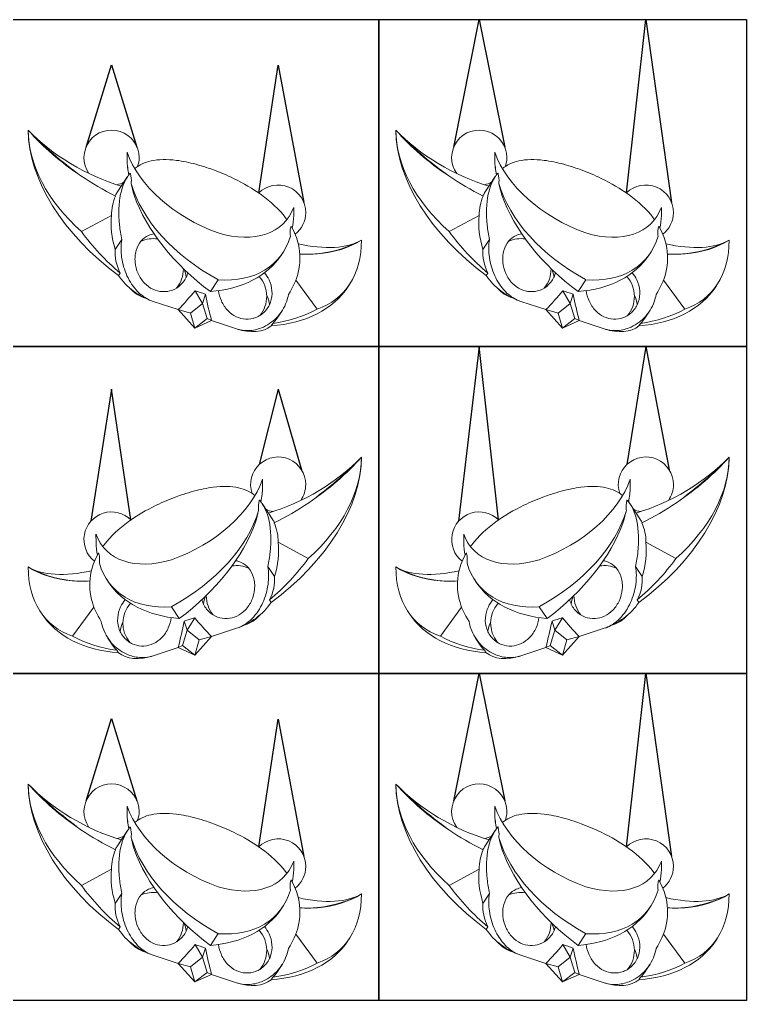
# Model space of a CAD drawing. Header units: inches. Extents: x -100 to 120, y -116 to 15.
# Drawn here: x 2.8 to 42.3, y -116.1 to -62.7 of the extents above; entities that cross this region are included whole.
import ezdxf

# ---------------------------------------------------------------- set-up
doc = ezdxf.new("R2010")
doc.units = ezdxf.units.IN
doc.header["$MEASUREMENT"] = 0

msp = doc.modelspace()

# ---------------------------------------------------------------- linework, layer by layer
for p, q in [((26.393, -69.666), (27.777, -62.737)), ((27.777, -62.737), (29.162, -69.666)), ((35.786, -72.165), (36.84, -62.737)), ((36.84, -62.737), (38.239, -72.689)), ((6.393, -69.666), (7.777, -65.19)), ((7.777, -65.19), (9.162, -69.666)), ((15.786, -72.165), (16.84, -65.216)), ((16.84, -65.216), (18.239, -72.689)), ((27.777, -80.515), (26.652, -90.018)), ((28.832, -89.943), (27.777, -80.515)), ((36.84, -80.515), (35.814, -86.927)), ((36.84, -80.515), (38.108, -87.219)), ((7.777, -82.842), (6.652, -90.018)), ((8.832, -89.943), (7.777, -82.842)), ((16.84, -82.842), (15.814, -86.927)), ((16.84, -82.842), (18.108, -87.219)), ((26.393, -105.223), (27.777, -98.293)), ((27.777, -98.293), (29.162, -105.223)), ((35.786, -107.721), (36.84, -98.293)), ((36.84, -98.293), (38.239, -108.245)), ((6.393, -105.223), (7.777, -100.746)), ((7.777, -100.746), (9.162, -105.223)), ((15.786, -107.721), (16.84, -100.772)), ((16.84, -100.772), (18.239, -108.245))]:
    msp.add_line(p, q)
at = {"color": 0, "linetype": 'Continuous', "lineweight": 0, "extrusion": (1.3e-15, 0.707107, 0.707107)}
for p, q in [((8.622, -70.385), (8.623, -69.95)), ((28.622, -70.385), (28.623, -69.95)), ((8.652, -71.274), (8.067, -72.161)), ((28.652, -71.274), (28.067, -72.161)), ((17.686, -72.948), (17.685, -73.399)), ((37.686, -72.948), (37.685, -73.399)), ((6.138, -74.263), (7.772, -73.384)), ((26.138, -74.263), (27.772, -73.384)), ((7.98, -75.238), (8.334, -74.703)), ((27.98, -75.238), (28.334, -74.703)), ((17.083, -75.427), (17.022, -75.521)), ((37.083, -75.427), (37.022, -75.521)), ((8.16, -76.656), (8.25, -76.52)), ((28.16, -76.656), (28.25, -76.52)), ((13.154, -77.527), (13.576, -76.887)), ((17.798, -76.906), (18.955, -78.49)), ((20.721, -77.145), (20.657, -77.242)), ((33.154, -77.527), (33.576, -76.887)), ((37.798, -76.906), (38.955, -78.49)), ((40.721, -77.145), (40.657, -77.242)), ((12.732, -78.167), (12.318, -77.482)), ((12.882, -77.668), (12.732, -78.167)), ((32.732, -78.167), (32.318, -77.482)), ((32.882, -77.668), (32.732, -78.167)), ((11.403, -78.509), (10.043, -78.061)), ((12.067, -78.692), (12.732, -78.167)), ((12.732, -78.167), (12.973, -78.991)), ((31.403, -78.509), (30.043, -78.061)), ((32.067, -78.692), (32.732, -78.167)), ((32.732, -78.167), (32.973, -78.991)), ((12.067, -78.692), (11.403, -78.509)), ((11.403, -78.509), (12.309, -79.515)), ((12.309, -79.515), (12.067, -78.692)), ((17.041, -78.589), (16.786, -78.976)), ((32.067, -78.692), (31.403, -78.509)), ((31.403, -78.509), (32.309, -79.515)), ((32.309, -79.515), (32.067, -78.692)), ((37.041, -78.589), (36.786, -78.976)), ((12.973, -78.991), (12.309, -79.515)), ((12.309, -79.515), (13.215, -79.107)), ((13.215, -79.107), (12.973, -78.991)), ((14.575, -79.555), (13.215, -79.107)), ((16.547, -79.255), (16.457, -79.392)), ((32.973, -78.991), (32.309, -79.515)), ((32.309, -79.515), (33.215, -79.107)), ((33.215, -79.107), (32.973, -78.991)), ((34.575, -79.555), (33.215, -79.107)), ((36.547, -79.255), (36.457, -79.392)), ((15.996, -88.163), (15.995, -87.729)), ((35.996, -88.163), (35.995, -87.729)), ((16.551, -89.939), (15.966, -89.052)), ((36.551, -89.939), (35.966, -89.052)), ((6.932, -90.726), (6.933, -91.177)), ((18.48, -92.041), (16.846, -91.162)), ((26.932, -90.726), (26.933, -91.177)), ((38.48, -92.041), (36.846, -91.162)), ((16.637, -93.016), (16.284, -92.481)), ((36.637, -93.016), (36.284, -92.481)), ((7.596, -93.299), (7.535, -93.205)), ((27.596, -93.299), (27.535, -93.205)), ((16.457, -94.434), (16.367, -94.298)), ((36.457, -94.434), (36.367, -94.298)), ((3.961, -95.02), (3.897, -94.923)), ((6.82, -94.684), (5.662, -96.268)), ((11.464, -95.305), (11.042, -94.665)), ((23.961, -95.02), (23.897, -94.923)), ((26.82, -94.684), (25.662, -96.268)), ((31.464, -95.305), (31.042, -94.665)), ((11.736, -95.446), (11.886, -95.945)), ((11.886, -95.945), (12.3, -95.26)), ((31.736, -95.446), (31.886, -95.945)), ((31.886, -95.945), (32.3, -95.26)), ((11.886, -95.945), (11.644, -96.769)), ((12.551, -96.47), (11.886, -95.945)), ((13.215, -96.287), (14.575, -95.839)), ((31.886, -95.945), (31.644, -96.769)), ((32.551, -96.47), (31.886, -95.945)), ((33.215, -96.287), (34.575, -95.839)), ((7.832, -96.754), (7.577, -96.367)), ((13.215, -96.287), (12.309, -97.293)), ((12.309, -97.293), (12.551, -96.47)), ((12.551, -96.47), (13.215, -96.287)), ((27.832, -96.754), (27.577, -96.367)), ((33.215, -96.287), (32.309, -97.293)), ((32.309, -97.293), (32.551, -96.47)), ((32.551, -96.47), (33.215, -96.287)), ((8.07, -97.033), (8.16, -97.17)), ((10.043, -97.333), (11.403, -96.885)), ((11.403, -96.885), (11.644, -96.769)), ((12.309, -97.293), (11.403, -96.885)), ((11.644, -96.769), (12.309, -97.293)), ((28.07, -97.033), (28.16, -97.17)), ((30.043, -97.333), (31.403, -96.885)), ((31.403, -96.885), (31.644, -96.769)), ((32.309, -97.293), (31.403, -96.885)), ((31.644, -96.769), (32.309, -97.293)), ((8.622, -105.941), (8.623, -105.507)), ((28.622, -105.941), (28.623, -105.507)), ((8.652, -106.83), (8.067, -107.717)), ((28.652, -106.83), (28.067, -107.717)), ((17.686, -108.504), (17.685, -108.955)), ((37.686, -108.504), (37.685, -108.955)), ((6.138, -109.819), (7.772, -108.94)), ((26.138, -109.819), (27.772, -108.94)), ((7.98, -110.795), (8.334, -110.259)), ((27.98, -110.795), (28.334, -110.259)), ((17.083, -110.984), (17.022, -111.077)), ((37.083, -110.984), (37.022, -111.077)), ((8.16, -112.212), (8.25, -112.076)), ((13.154, -113.083), (13.576, -112.443)), ((17.798, -112.462), (18.955, -114.046)), ((28.16, -112.212), (28.25, -112.076)), ((33.154, -113.083), (33.576, -112.443)), ((37.798, -112.462), (38.955, -114.046)), ((12.732, -113.723), (12.318, -113.038)), ((20.721, -112.701), (20.657, -112.799)), ((32.732, -113.723), (32.318, -113.038)), ((40.721, -112.701), (40.657, -112.799)), ((12.882, -113.224), (12.732, -113.723)), ((32.882, -113.224), (32.732, -113.723)), ((11.403, -114.065), (10.043, -113.617)), ((12.067, -114.248), (11.403, -114.065)), ((11.403, -114.065), (12.309, -115.071)), ((12.067, -114.248), (12.732, -113.723)), ((12.732, -113.723), (12.973, -114.547)), ((31.403, -114.065), (30.043, -113.617)), ((32.067, -114.248), (31.403, -114.065)), ((31.403, -114.065), (32.309, -115.071)), ((32.067, -114.248), (32.732, -113.723)), ((32.732, -113.723), (32.973, -114.547)), ((12.309, -115.071), (12.067, -114.248)), ((12.973, -114.547), (12.309, -115.071)), ((12.309, -115.071), (13.215, -114.663)), ((13.215, -114.663), (12.973, -114.547)), ((14.575, -115.111), (13.215, -114.663)), ((17.041, -114.145), (16.786, -114.532)), ((32.309, -115.071), (32.067, -114.248)), ((32.973, -114.547), (32.309, -115.071)), ((32.309, -115.071), (33.215, -114.663)), ((33.215, -114.663), (32.973, -114.547)), ((34.575, -115.111), (33.215, -114.663)), ((37.041, -114.145), (36.786, -114.532)), ((16.547, -114.811), (16.457, -114.948)), ((36.547, -114.811), (36.457, -114.948))]:
    msp.add_line(p, q, dxfattribs=at)
for points in [[(2.309, -62.737), (22.309, -62.737), (22.309, -80.515), (2.309, -80.515)], [(22.309, -62.737), (42.309, -62.737), (42.309, -80.515), (22.309, -80.515)], [(2.309, -80.515), (22.309, -80.515), (22.309, -98.293), (2.309, -98.293)], [(22.309, -80.515), (42.309, -80.515), (42.309, -98.293), (22.309, -98.293)], [(2.309, -98.293), (22.309, -98.293), (22.309, -116.071), (2.309, -116.071)], [(22.309, -98.293), (42.309, -98.293), (42.309, -116.071), (22.309, -116.071)]]:
    msp.add_lwpolyline(points, close=True)
at = {"color": 0, "linetype": 'Continuous', "lineweight": 0}
for centre, radius, start, end in [((7.777, -70.243), 1.5, 0, 215.1191), ((27.777, -70.243), 1.5, 0, 215.1191), ((7.777, -70.243), 1.5, 341.3957, 0), ((27.777, -70.243), 1.5, 341.3957, 0), ((7.777, -70.243), 1.5, 281.0531, 296.4823), ((16.84, -73.231), 1.5, 0, 134.6886), ((27.777, -70.243), 1.5, 281.0531, 296.4823), ((36.84, -73.231), 1.5, 0, 134.6886), ((16.84, -73.231), 1.5, 308.0548, 0), ((36.84, -73.231), 1.5, 308.0548, 0), ((10.043, -76.293), 1.644, 81.4291, 114.0057), ((30.043, -76.293), 1.644, 81.4291, 114.0057), ((10.043, -76.293), 1.644, 320.6893, 0), ((10.043, -76.293), 1.644, 0, 0.4575), ((14.575, -77.788), 1.644, 0, 41.3624), ((30.043, -76.293), 1.644, 320.6893, 0), ((30.043, -76.293), 1.644, 0, 0.4575), ((34.575, -77.788), 1.644, 0, 41.3624), ((10.043, -76.293), 1.644, 219.6095, 253.5841), ((14.575, -77.788), 1.644, 320.6893, 0), ((30.043, -76.293), 1.644, 219.6095, 253.5841), ((34.575, -77.788), 1.644, 320.6893, 0), ((16.84, -88.021), 1.5, 0, 198.6043), ((36.84, -88.021), 1.5, 0, 198.6043), ((16.84, -88.021), 1.5, 324.8809, 0), ((36.84, -88.021), 1.5, 324.8809, 0), ((7.777, -91.009), 1.5, 45.3114, 231.9452), ((16.84, -88.021), 1.5, 243.5177, 258.9469), ((27.777, -91.009), 1.5, 45.3114, 231.9452), ((36.84, -88.021), 1.5, 243.5177, 258.9469), ((14.575, -94.071), 1.644, 65.9943, 98.5709), ((34.575, -94.071), 1.644, 65.9943, 98.5709), ((14.575, -94.071), 1.644, 179.5425, 219.3107), ((34.575, -94.071), 1.644, 179.5425, 219.3107), ((10.043, -95.566), 1.644, 138.6376, 219.3107), ((30.043, -95.566), 1.644, 138.6376, 219.3107), ((14.575, -94.071), 1.644, 286.4159, 320.3905), ((34.575, -94.071), 1.644, 286.4159, 320.3905), ((7.777, -105.799), 1.5, 0, 215.1191), ((27.777, -105.799), 1.5, 0, 215.1191), ((7.777, -105.799), 1.5, 341.3957, 0), ((27.777, -105.799), 1.5, 341.3957, 0), ((7.777, -105.799), 1.5, 281.0531, 296.4823), ((27.777, -105.799), 1.5, 281.0531, 296.4823), ((16.84, -108.787), 1.5, 0, 134.6886), ((36.84, -108.787), 1.5, 0, 134.6886), ((16.84, -108.787), 1.5, 308.0548, 0), ((36.84, -108.787), 1.5, 308.0548, 0), ((10.043, -111.849), 1.644, 81.4291, 114.0057), ((30.043, -111.849), 1.644, 81.4291, 114.0057), ((10.043, -111.849), 1.644, 320.6893, 0), ((10.043, -111.849), 1.644, 0, 0.4575), ((30.043, -111.849), 1.644, 320.6893, 0), ((30.043, -111.849), 1.644, 0, 0.4575), ((14.575, -113.344), 1.644, 0, 41.3624), ((34.575, -113.344), 1.644, 0, 41.3624), ((10.043, -111.849), 1.644, 219.6095, 253.5841), ((30.043, -111.849), 1.644, 219.6095, 253.5841), ((14.575, -113.344), 1.644, 320.6893, 0), ((34.575, -113.344), 1.644, 320.6893, 0)]:
    msp.add_arc(centre, radius, start, end, dxfattribs=at)
for centre, major_axis, ratio, start_param, end_param in [((12.309, -71.737), (-8.348, 5.505), 0.640856, 0.399852, 1.4952), ((13.121, -70.506), (-9.619, 3.311), 0.674725, 0.228222, 1.013621), ((7.46, -68.072), (5.487, -3.024), 0.497073, 4.145446, 5.129797), ((11.675, -67.395), (-10.974, 6.047), 0.497073, 1.003854, 1.327743), ((13.121, -65.203), (-12.024, 4.139), 0.674725, 0.871724, 1.195613), ((32.309, -71.737), (-8.348, 5.505), 0.640856, 0.399852, 1.4952), ((33.121, -70.506), (-9.619, 3.311), 0.674725, 0.228222, 1.013621), ((27.46, -68.072), (5.487, -3.024), 0.497073, 4.145446, 5.129797), ((31.675, -67.395), (-10.974, 6.047), 0.497073, 1.003854, 1.327743), ((33.121, -65.203), (-12.024, 4.139), 0.674725, 0.871724, 1.195613), ((17.096, -72.97), (7.809, -5.15), 0.640856, 3.573033, 3.690515), ((17.886, -71.772), (-9.044, 3.006), 0.674824, 0.252306, 0.369949), ((15.394, -69.82), (-6.841, 2.273), 0.674824, 0.48292, 1.528392), ((37.096, -72.97), (7.809, -5.15), 0.640856, 3.573033, 3.690515), ((37.886, -71.772), (-9.044, 3.006), 0.674824, 0.252306, 0.369949), ((35.394, -69.82), (-6.841, 2.273), 0.674824, 0.48292, 1.528392), ((13.121, -65.203), (-12.024, 4.139), 0.674725, 1.195613, 1.370729), ((33.121, -65.203), (-12.024, 4.139), 0.674725, 1.195613, 1.370729), ((17.886, -71.772), (-9.044, 3.006), 0.674824, 0.439846, 1.306666), ((37.886, -71.772), (-9.044, 3.006), 0.674824, 0.439846, 1.306666), ((13.121, -74.336), (5.21, -1.794), 0.674725, 3.080433, 3.369815), ((12.767, -74.873), (4.755, -2.62), 0.497073, 3.102094, 3.170329), ((17.096, -72.97), (7.809, -5.15), 0.640856, 3.846094, 4.628698), ((33.121, -74.336), (5.21, -1.794), 0.674725, 3.080433, 3.369815), ((32.767, -74.873), (4.755, -2.62), 0.497073, 3.102094, 3.170329), ((37.096, -72.97), (7.809, -5.15), 0.640856, 3.846094, 4.628698), ((12.064, -68.713), (5.06, -5.112), 0.564448, 5.493218, 6.536163), ((11.486, -69.59), (5.917, -3.902), 0.640856, 0.0055, 0.134666), ((32.064, -68.713), (5.06, -5.112), 0.564448, 5.493218, 6.536163), ((31.486, -69.59), (5.917, -3.902), 0.640856, 0.0055, 0.134666), ((12.681, -75.003), (4.071, -3.607), 0.770394, 3.651141, 4.045932), ((10.004, -69.173), (6.677, -6.746), 0.564448, 0.372723, 0.482772), ((32.681, -75.003), (4.071, -3.607), 0.770394, 3.651141, 4.045932), ((30.004, -69.173), (6.677, -6.746), 0.564448, 0.372723, 0.482772), ((13.121, -70.506), (-7.516, 6.659), 0.770394, 1.294947, 1.604897), ((15.084, -70.29), (-5.051, 5.104), 0.564448, 1.825838, 1.826757), ((10.004, -69.173), (6.677, -6.746), 0.564448, 5.714052, 6.58047), ((33.121, -70.506), (-7.516, 6.659), 0.770394, 1.294947, 1.604897), ((35.084, -70.29), (-5.051, 5.104), 0.564448, 1.825838, 1.826757), ((30.004, -69.173), (6.677, -6.746), 0.564448, 5.714052, 6.58047), ((10.043, -76.293), (-1.67, 1.101), 0.640856, 5.447395, 5.47382), ((16.523, -71.06), (5.487, -3.024), 0.497073, 5.230395, 6.000037), ((13.121, -70.506), (-7.182, 7.154), 0.567767, 2.870886, 3.656284), ((11.675, -67.395), (-10.974, 6.047), 0.497073, 2.534554, 2.858444), ((13.121, -65.203), (-8.978, 8.942), 0.567767, 2.688893, 3.012783), ((30.043, -76.293), (-1.67, 1.101), 0.640856, 5.447395, 5.47382), ((36.523, -71.06), (5.487, -3.024), 0.497073, 5.230395, 6.000037), ((33.121, -70.506), (-7.182, 7.154), 0.567767, 2.870886, 3.656284), ((31.675, -67.395), (-10.974, 6.047), 0.497073, 2.534554, 2.858444), ((33.121, -65.203), (-8.978, 8.942), 0.567767, 2.688893, 3.012783), ((10.246, -75.986), (-1.879, 1.665), 0.770394, 0.509549, 1.099536), ((9.213, -70.372), (7.808, -5.149), 0.640856, 5.59574, 6.283185), ((13.121, -65.203), (-8.978, 8.942), 0.567767, 2.580446, 2.688893), ((30.246, -75.986), (-1.879, 1.665), 0.770394, 0.509549, 1.099536), ((29.213, -70.372), (7.808, -5.149), 0.640856, 5.59574, 6.283185), ((33.121, -65.203), (-8.978, 8.942), 0.567767, 2.580446, 2.688893), ((10.043, -76.293), (-2.087, 1.376), 0.640856, 0.989839, 1.970648), ((10.043, -76.293), (-1.67, 1.101), 0.640856, 3.651783, 3.927541), ((30.043, -76.293), (-2.087, 1.376), 0.640856, 0.989839, 1.970648), ((30.043, -76.293), (-1.67, 1.101), 0.640856, 3.651783, 3.927541), ((17.151, -72.887), (-6.678, 6.747), 0.564448, 1.604112, 1.605417), ((12.309, -71.737), (-8.348, 5.505), 0.640856, 2.446096, 3.141593), ((37.151, -72.887), (-6.678, 6.747), 0.564448, 1.604112, 1.605417), ((32.309, -71.737), (-8.348, 5.505), 0.640856, 2.446096, 3.141593), ((14.575, -77.788), (-1.67, 1.101), 0.640856, 3.651783, 3.977383), ((34.575, -77.788), (-1.67, 1.101), 0.640856, 3.651783, 3.977383), ((13.121, -70.506), (-7.516, 6.659), 0.770394, 2.555793, 2.865743), ((33.121, -70.506), (-7.516, 6.659), 0.770394, 2.555793, 2.865743), ((14.575, -77.788), (2.087, -1.376), 0.640856, 5.112241, 6.093049), ((14.778, -77.48), (-1.879, 1.665), 0.770394, 3.061154, 3.25129), ((34.575, -77.788), (2.087, -1.376), 0.640856, 5.112241, 6.093049), ((34.778, -77.48), (-1.879, 1.665), 0.770394, 3.061154, 3.25129), ((17.157, -85.85), (-5.487, -3.024), 0.497073, 1.153388, 2.137739), ((12.309, -89.515), (8.348, 5.505), 0.640856, 4.787985, 5.883334), ((11.497, -88.284), (9.619, 3.311), 0.674725, 5.269565, 6.054963), ((12.943, -85.173), (10.974, 6.047), 0.497073, 4.955442, 5.279332), ((11.497, -82.981), (12.024, 4.139), 0.674725, 5.087572, 5.411462), ((37.157, -85.85), (-5.487, -3.024), 0.497073, 1.153388, 2.137739), ((32.309, -89.515), (8.348, 5.505), 0.640856, 4.787985, 5.883334), ((31.497, -88.284), (9.619, 3.311), 0.674725, 5.269565, 6.054963), ((32.943, -85.173), (10.974, 6.047), 0.497073, 4.955442, 5.279332), ((31.497, -82.981), (12.024, 4.139), 0.674725, 5.087572, 5.411462), ((9.224, -87.598), (6.841, 2.273), 0.674824, 4.754794, 5.800265), ((29.224, -87.598), (6.841, 2.273), 0.674824, 4.754794, 5.800265), ((6.732, -89.55), (9.044, 3.006), 0.674824, 5.913236, 6.030879), ((7.522, -90.748), (-7.809, -5.15), 0.640856, 2.59267, 2.710152), ((26.732, -89.55), (9.044, 3.006), 0.674824, 5.913236, 6.030879), ((27.522, -90.748), (-7.809, -5.15), 0.640856, 2.59267, 2.710152), ((11.497, -82.981), (12.024, 4.139), 0.674725, 4.912456, 5.087572), ((31.497, -82.981), (12.024, 4.139), 0.674725, 4.912456, 5.087572), ((6.732, -89.55), (9.044, 3.006), 0.674824, 4.97652, 5.843339), ((26.732, -89.55), (9.044, 3.006), 0.674824, 4.97652, 5.843339), ((7.522, -90.748), (-7.809, -5.15), 0.640856, 1.654487, 2.437092), ((11.851, -92.651), (-4.755, -2.62), 0.497073, 3.112856, 3.181092), ((11.497, -92.114), (-5.21, -1.794), 0.674725, 2.91337, 3.202752), ((27.522, -90.748), (-7.809, -5.15), 0.640856, 1.654487, 2.437092), ((31.851, -92.651), (-4.755, -2.62), 0.497073, 3.112856, 3.181092), ((31.497, -92.114), (-5.21, -1.794), 0.674725, 2.91337, 3.202752), ((12.553, -86.491), (-5.06, -5.112), 0.564448, 6.030207, 7.073152), ((13.132, -87.368), (-5.917, -3.902), 0.640856, 6.148519, 6.277685), ((14.614, -86.952), (-6.677, -6.746), 0.564448, 5.800413, 5.910462), ((11.937, -92.781), (-4.071, -3.607), 0.770394, 2.237253, 2.632044), ((32.553, -86.491), (-5.06, -5.112), 0.564448, 6.030207, 7.073152), ((33.132, -87.368), (-5.917, -3.902), 0.640856, 6.148519, 6.277685), ((34.614, -86.952), (-6.677, -6.746), 0.564448, 5.800413, 5.910462), ((31.937, -92.781), (-4.071, -3.607), 0.770394, 2.237253, 2.632044), ((9.534, -88.068), (5.051, 5.104), 0.564448, 4.456428, 4.457347), ((11.497, -88.284), (7.516, 6.659), 0.770394, 4.678288, 4.988239), ((29.534, -88.068), (5.051, 5.104), 0.564448, 4.456428, 4.457347), ((31.497, -88.284), (7.516, 6.659), 0.770394, 4.678288, 4.988239), ((11.497, -88.284), (7.182, 7.154), 0.567767, 2.626901, 3.412299), ((8.094, -88.838), (-5.487, -3.024), 0.497073, 0.283149, 1.05279), ((12.943, -85.173), (10.974, 6.047), 0.497073, 3.424741, 3.748631), ((11.497, -82.981), (8.978, 8.942), 0.567767, 3.270402, 3.594292), ((14.614, -86.952), (-6.677, -6.746), 0.564448, 5.985901, 6.852318), ((14.575, -94.071), (1.67, 1.101), 0.640856, 0.809366, 0.83579), ((31.497, -88.284), (7.182, 7.154), 0.567767, 2.626901, 3.412299), ((28.094, -88.838), (-5.487, -3.024), 0.497073, 0.283149, 1.05279), ((32.943, -85.173), (10.974, 6.047), 0.497073, 3.424741, 3.748631), ((31.497, -82.981), (8.978, 8.942), 0.567767, 3.270402, 3.594292), ((34.614, -86.952), (-6.677, -6.746), 0.564448, 5.985901, 6.852318), ((34.575, -94.071), (1.67, 1.101), 0.640856, 0.809366, 0.83579), ((11.497, -82.981), (8.978, 8.942), 0.567767, 3.594292, 3.702739), ((15.404, -88.15), (-7.808, -5.149), 0.640856, 0, 0.687445), ((14.372, -93.764), (1.879, 1.665), 0.770394, 5.183649, 5.773637), ((31.497, -82.981), (8.978, 8.942), 0.567767, 3.594292, 3.702739), ((35.404, -88.15), (-7.808, -5.149), 0.640856, 0, 0.687445), ((34.372, -93.764), (1.879, 1.665), 0.770394, 5.183649, 5.773637), ((14.575, -94.071), (1.67, 1.101), 0.640856, 2.355644, 2.631402), ((34.575, -94.071), (1.67, 1.101), 0.640856, 2.355644, 2.631402), ((7.467, -90.665), (6.678, 6.747), 0.564448, 4.677768, 4.679073), ((14.575, -94.071), (2.087, 1.376), 0.640856, 4.312537, 5.293346), ((27.467, -90.665), (6.678, 6.747), 0.564448, 4.677768, 4.679073), ((34.575, -94.071), (2.087, 1.376), 0.640856, 4.312537, 5.293346), ((12.309, -89.515), (8.348, 5.505), 0.640856, 3.141593, 3.837089), ((32.309, -89.515), (8.348, 5.505), 0.640856, 3.141593, 3.837089), ((10.043, -95.566), (1.67, 1.101), 0.640856, 2.305803, 2.631402), ((30.043, -95.566), (1.67, 1.101), 0.640856, 2.305803, 2.631402), ((11.497, -88.284), (7.516, 6.659), 0.770394, 3.417442, 3.727392), ((31.497, -88.284), (7.516, 6.659), 0.770394, 3.417442, 3.727392), ((9.84, -95.258), (1.879, 1.665), 0.770394, 3.031896, 3.222032), ((29.84, -95.258), (1.879, 1.665), 0.770394, 3.031896, 3.222032), ((10.043, -95.566), (-2.087, -1.376), 0.640856, 0.190136, 1.170945), ((30.043, -95.566), (-2.087, -1.376), 0.640856, 0.190136, 1.170945), ((12.309, -107.293), (-8.348, 5.505), 0.640856, 0.399852, 1.4952), ((13.121, -106.062), (-9.619, 3.311), 0.674725, 0.228222, 1.013621), ((7.46, -103.628), (5.487, -3.024), 0.497073, 4.145446, 5.129797), ((11.675, -102.951), (-10.974, 6.047), 0.497073, 1.003854, 1.327743), ((13.121, -100.759), (-12.024, 4.139), 0.674725, 0.871724, 1.195613), ((32.309, -107.293), (-8.348, 5.505), 0.640856, 0.399852, 1.4952), ((33.121, -106.062), (-9.619, 3.311), 0.674725, 0.228222, 1.013621), ((27.46, -103.628), (5.487, -3.024), 0.497073, 4.145446, 5.129797), ((31.675, -102.951), (-10.974, 6.047), 0.497073, 1.003854, 1.327743), ((33.121, -100.759), (-12.024, 4.139), 0.674725, 0.871724, 1.195613), ((15.394, -105.376), (-6.841, 2.273), 0.674824, 0.48292, 1.528392), ((35.394, -105.376), (-6.841, 2.273), 0.674824, 0.48292, 1.528392), ((17.096, -108.526), (7.809, -5.15), 0.640856, 3.573033, 3.690515), ((17.886, -107.328), (-9.044, 3.006), 0.674824, 0.252306, 0.369949), ((37.096, -108.526), (7.809, -5.15), 0.640856, 3.573033, 3.690515), ((37.886, -107.328), (-9.044, 3.006), 0.674824, 0.252306, 0.369949), ((13.121, -100.759), (-12.024, 4.139), 0.674725, 1.195613, 1.370729), ((33.121, -100.759), (-12.024, 4.139), 0.674725, 1.195613, 1.370729), ((12.767, -110.429), (4.755, -2.62), 0.497073, 3.102094, 3.170329), ((17.886, -107.328), (-9.044, 3.006), 0.674824, 0.439846, 1.306666), ((32.767, -110.429), (4.755, -2.62), 0.497073, 3.102094, 3.170329), ((37.886, -107.328), (-9.044, 3.006), 0.674824, 0.439846, 1.306666), ((13.121, -109.892), (5.21, -1.794), 0.674725, 3.080433, 3.369815), ((17.096, -108.526), (7.809, -5.15), 0.640856, 3.846094, 4.628698), ((33.121, -109.892), (5.21, -1.794), 0.674725, 3.080433, 3.369815), ((37.096, -108.526), (7.809, -5.15), 0.640856, 3.846094, 4.628698), ((12.064, -104.269), (5.06, -5.112), 0.564448, 5.493218, 6.536163), ((11.486, -105.146), (5.917, -3.902), 0.640856, 0.0055, 0.134666), ((32.064, -104.269), (5.06, -5.112), 0.564448, 5.493218, 6.536163), ((31.486, -105.146), (5.917, -3.902), 0.640856, 0.0055, 0.134666), ((12.681, -110.559), (4.071, -3.607), 0.770394, 3.651141, 4.045932), ((10.004, -104.73), (6.677, -6.746), 0.564448, 0.372723, 0.482772), ((32.681, -110.559), (4.071, -3.607), 0.770394, 3.651141, 4.045932), ((30.004, -104.73), (6.677, -6.746), 0.564448, 0.372723, 0.482772), ((13.121, -106.062), (-7.516, 6.659), 0.770394, 1.294947, 1.604897), ((33.121, -106.062), (-7.516, 6.659), 0.770394, 1.294947, 1.604897), ((10.043, -111.849), (-1.67, 1.101), 0.640856, 5.447395, 5.47382), ((15.084, -105.846), (-5.051, 5.104), 0.564448, 1.825838, 1.826757), ((10.004, -104.73), (6.677, -6.746), 0.564448, 5.714052, 6.58047), ((16.523, -106.616), (5.487, -3.024), 0.497073, 5.230395, 6.000037), ((13.121, -106.062), (-7.182, 7.154), 0.567767, 2.870886, 3.656284), ((11.675, -102.951), (-10.974, 6.047), 0.497073, 2.534554, 2.858444), ((13.121, -100.759), (-8.978, 8.942), 0.567767, 2.688893, 3.012783), ((30.043, -111.849), (-1.67, 1.101), 0.640856, 5.447395, 5.47382), ((35.084, -105.846), (-5.051, 5.104), 0.564448, 1.825838, 1.826757), ((30.004, -104.73), (6.677, -6.746), 0.564448, 5.714052, 6.58047), ((36.523, -106.616), (5.487, -3.024), 0.497073, 5.230395, 6.000037), ((33.121, -106.062), (-7.182, 7.154), 0.567767, 2.870886, 3.656284), ((31.675, -102.951), (-10.974, 6.047), 0.497073, 2.534554, 2.858444), ((33.121, -100.759), (-8.978, 8.942), 0.567767, 2.688893, 3.012783), ((10.246, -111.542), (-1.879, 1.665), 0.770394, 0.509549, 1.099536), ((30.246, -111.542), (-1.879, 1.665), 0.770394, 0.509549, 1.099536), ((9.213, -105.928), (7.808, -5.149), 0.640856, 5.59574, 6.283185), ((13.121, -100.759), (-8.978, 8.942), 0.567767, 2.580446, 2.688893), ((29.213, -105.928), (7.808, -5.149), 0.640856, 5.59574, 6.283185), ((33.121, -100.759), (-8.978, 8.942), 0.567767, 2.580446, 2.688893), ((10.043, -111.849), (-1.67, 1.101), 0.640856, 3.651783, 3.927541), ((30.043, -111.849), (-1.67, 1.101), 0.640856, 3.651783, 3.927541), ((10.043, -111.849), (-2.087, 1.376), 0.640856, 0.989839, 1.970648), ((17.151, -108.443), (-6.678, 6.747), 0.564448, 1.604112, 1.605417), ((30.043, -111.849), (-2.087, 1.376), 0.640856, 0.989839, 1.970648), ((37.151, -108.443), (-6.678, 6.747), 0.564448, 1.604112, 1.605417), ((12.309, -107.293), (-8.348, 5.505), 0.640856, 2.446096, 3.141593), ((32.309, -107.293), (-8.348, 5.505), 0.640856, 2.446096, 3.141593), ((14.575, -113.344), (-1.67, 1.101), 0.640856, 3.651783, 3.977383), ((34.575, -113.344), (-1.67, 1.101), 0.640856, 3.651783, 3.977383), ((13.121, -106.062), (-7.516, 6.659), 0.770394, 2.555793, 2.865743), ((33.121, -106.062), (-7.516, 6.659), 0.770394, 2.555793, 2.865743), ((14.778, -113.036), (-1.879, 1.665), 0.770394, 3.061154, 3.25129), ((34.778, -113.036), (-1.879, 1.665), 0.770394, 3.061154, 3.25129), ((14.575, -113.344), (2.087, -1.376), 0.640856, 5.112241, 6.093049), ((34.575, -113.344), (2.087, -1.376), 0.640856, 5.112241, 6.093049)]:
    msp.add_ellipse(centre, major_axis=major_axis, ratio=ratio, start_param=start_param, end_param=end_param, dxfattribs=at)
for points, knots in [([(9.04, -70.839), (9.289, -70.634), (9.587, -70.496), (10.335, -70.33), (10.797, -70.325), (11.647, -70.433), (12.004, -70.506), (12.562, -70.656), (12.752, -70.713), (12.943, -70.776)], [8.919376, 8.919376, 8.919376, 8.919376, 10.541402, 10.541402, 12.437753, 12.437753, 13.692559, 13.692559, 14.324597, 14.324597, 14.324597, 14.324597]), ([(29.04, -70.839), (29.289, -70.634), (29.587, -70.496), (30.335, -70.33), (30.797, -70.325), (31.647, -70.433), (32.004, -70.506), (32.562, -70.656), (32.752, -70.713), (32.943, -70.776)], [8.919376, 8.919376, 8.919376, 8.919376, 10.541402, 10.541402, 12.437753, 12.437753, 13.692559, 13.692559, 14.324597, 14.324597, 14.324597, 14.324597]), ([(12.943, -70.776), (13.071, -70.818), (13.199, -70.863), (13.691, -71.044), (14.054, -71.198), (14.947, -71.63), (15.463, -71.929), (16.442, -72.639), (16.89, -73.054), (17.265, -73.546), (17.289, -73.58), (17.314, -73.613)], [14.324597, 14.324597, 14.324597, 14.324597, 14.74665, 14.74665, 15.93184, 15.93184, 17.714757, 17.714757, 19.670927, 19.670927, 19.813146, 19.813146, 19.813146, 19.813146]), ([(8.334, -74.703), (8.279, -74.435), (8.238, -74.171), (8.148, -73.297), (8.165, -72.727), (8.37, -71.765), (8.544, -71.38), (8.794, -71.083)], [3.565412, 3.565412, 3.565412, 3.565412, 4.42037, 4.42037, 6.444041, 6.444041, 8.346055, 8.346055, 8.346055, 8.346055]), ([(8.794, -71.083), (8.798, -71.094), (8.801, -71.106), (8.85, -71.277), (8.865, -71.434), (8.846, -71.608), (8.843, -71.63), (8.839, -71.651)], [-1.727029, -1.727029, -1.727029, -1.727029, -1.6792943, -1.6792943, -1.0179735, -1.0179735, -0.9239678, -0.9239678, -0.9239678, -0.9239678]), ([(28.334, -74.703), (28.279, -74.435), (28.238, -74.171), (28.148, -73.297), (28.165, -72.727), (28.37, -71.765), (28.544, -71.38), (28.794, -71.083)], [3.565412, 3.565412, 3.565412, 3.565412, 4.42037, 4.42037, 6.444041, 6.444041, 8.346055, 8.346055, 8.346055, 8.346055]), ([(28.794, -71.083), (28.798, -71.094), (28.801, -71.106), (28.85, -71.277), (28.865, -71.434), (28.846, -71.608), (28.843, -71.63), (28.839, -71.651)], [-1.727029, -1.727029, -1.727029, -1.727029, -1.6792943, -1.6792943, -1.0179735, -1.0179735, -0.9239678, -0.9239678, -0.9239678, -0.9239678]), ([(17.541, -73.963), (17.729, -74.287), (17.866, -74.625), (18.06, -75.48), (18.052, -75.992), (17.823, -76.914), (17.642, -77.315), (17.397, -77.691)], [20.296545, 20.296545, 20.296545, 20.296545, 21.615876, 21.615876, 23.516474, 23.516474, 25.083093, 25.083093, 25.083093, 25.083093]), ([(17.503, -74.52), (17.488, -74.404), (17.485, -74.294), (17.503, -74.109), (17.518, -74.033), (17.541, -73.963)], [-1.4838967, -1.4838967, -1.4838967, -1.4838967, -1.0188714, -1.0188714, -0.6566766, -0.6566766, -0.6566766, -0.6566766]), ([(37.541, -73.963), (37.729, -74.287), (37.866, -74.625), (38.06, -75.48), (38.052, -75.992), (37.823, -76.914), (37.642, -77.315), (37.397, -77.691)], [20.296545, 20.296545, 20.296545, 20.296545, 21.615876, 21.615876, 23.516474, 23.516474, 25.083093, 25.083093, 25.083093, 25.083093]), ([(37.503, -74.52), (37.488, -74.404), (37.485, -74.294), (37.503, -74.109), (37.518, -74.033), (37.541, -73.963)], [-1.4838967, -1.4838967, -1.4838967, -1.4838967, -1.0188714, -1.0188714, -0.6566766, -0.6566766, -0.6566766, -0.6566766]), ([(10.089, -74.383), (9.983, -74.4), (9.881, -74.431), (9.633, -74.543), (9.499, -74.645), (9.264, -74.92), (9.171, -75.099), (9.087, -75.398), (9.069, -75.502), (9.051, -75.715), (9.051, -75.823), (9.08, -76.139), (9.133, -76.347), (9.306, -76.738), (9.424, -76.917), (9.705, -77.206), (9.86, -77.319), (10.194, -77.476), (10.368, -77.52), (10.73, -77.54), (10.914, -77.512), (11.27, -77.378), (11.435, -77.269), (11.716, -76.982), (11.826, -76.804), (11.906, -76.575), (11.916, -76.541), (11.926, -76.508)], [-8.690262, -8.690262, -8.690262, -8.690262, -8.315113, -8.315113, -7.711953, -7.711953, -7.021986, -7.021986, -6.67905, -6.67905, -6.340288, -6.340288, -5.695023, -5.695023, -5.057774, -5.057774, -4.47528, -4.47528, -3.910081, -3.910081, -3.309476, -3.309476, -2.659144, -2.659144, -1.973982, -1.973982, -1.858793, -1.858793, -1.858793, -1.858793]), ([(30.089, -74.383), (29.983, -74.4), (29.881, -74.431), (29.633, -74.543), (29.499, -74.645), (29.264, -74.92), (29.171, -75.099), (29.087, -75.398), (29.069, -75.502), (29.051, -75.715), (29.051, -75.823), (29.08, -76.139), (29.133, -76.347), (29.306, -76.738), (29.424, -76.917), (29.705, -77.206), (29.86, -77.319), (30.194, -77.476), (30.368, -77.52), (30.73, -77.54), (30.914, -77.512), (31.27, -77.378), (31.435, -77.269), (31.716, -76.982), (31.826, -76.804), (31.906, -76.575), (31.916, -76.541), (31.926, -76.508)], [-8.690262, -8.690262, -8.690262, -8.690262, -8.315113, -8.315113, -7.711953, -7.711953, -7.021986, -7.021986, -6.67905, -6.67905, -6.340288, -6.340288, -5.695023, -5.695023, -5.057774, -5.057774, -4.47528, -4.47528, -3.910081, -3.910081, -3.309476, -3.309476, -2.659144, -2.659144, -1.973982, -1.973982, -1.858793, -1.858793, -1.858793, -1.858793]), ([(13.598, -77.478), (13.62, -77.668), (13.672, -77.858), (13.838, -78.232), (13.956, -78.411), (14.236, -78.7), (14.391, -78.813), (14.725, -78.97), (14.899, -79.014), (15.262, -79.035), (15.445, -79.006), (15.801, -78.873), (15.967, -78.763), (16.248, -78.477), (16.357, -78.298), (16.494, -77.908), (16.521, -77.698), (16.49, -77.283), (16.436, -77.081), (16.279, -76.751), (16.196, -76.621), (16.096, -76.502)], [-6.28662, -6.28662, -6.28662, -6.28662, -5.695023, -5.695023, -5.057774, -5.057774, -4.47528, -4.47528, -3.910081, -3.910081, -3.309476, -3.309476, -2.659144, -2.659144, -1.973982, -1.973982, -1.29621, -1.29621, -0.646635, -0.646635, -0.177951, -0.177951, -0.177951, -0.177951]), ([(33.598, -77.478), (33.62, -77.668), (33.672, -77.858), (33.838, -78.232), (33.956, -78.411), (34.236, -78.7), (34.391, -78.813), (34.725, -78.97), (34.899, -79.014), (35.262, -79.035), (35.445, -79.006), (35.801, -78.873), (35.967, -78.763), (36.248, -78.477), (36.357, -78.298), (36.494, -77.908), (36.521, -77.698), (36.49, -77.283), (36.436, -77.081), (36.279, -76.751), (36.196, -76.621), (36.096, -76.502)], [-6.28662, -6.28662, -6.28662, -6.28662, -5.695023, -5.695023, -5.057774, -5.057774, -4.47528, -4.47528, -3.910081, -3.910081, -3.309476, -3.309476, -2.659144, -2.659144, -1.973982, -1.973982, -1.29621, -1.29621, -0.646635, -0.646635, -0.177951, -0.177951, -0.177951, -0.177951]), ([(17.397, -77.691), (17.375, -77.823), (17.341, -77.953), (17.179, -78.406), (16.99, -78.706), (16.516, -79.189), (16.238, -79.38), (15.707, -79.59), (15.47, -79.643), (15.075, -79.655), (14.921, -79.641), (14.703, -79.594), (14.638, -79.576), (14.575, -79.555)], [12.175897, 12.175897, 12.175897, 12.175897, 12.621964, 12.621964, 13.778568, 13.778568, 14.860529, 14.860529, 15.638488, 15.638488, 16.131596, 16.131596, 16.342792, 16.342792, 16.342792, 16.342792]), ([(37.397, -77.691), (37.375, -77.823), (37.341, -77.953), (37.179, -78.406), (36.99, -78.706), (36.516, -79.189), (36.238, -79.38), (35.707, -79.59), (35.47, -79.643), (35.075, -79.655), (34.921, -79.641), (34.703, -79.594), (34.638, -79.576), (34.575, -79.555)], [12.175897, 12.175897, 12.175897, 12.175897, 12.621964, 12.621964, 13.778568, 13.778568, 14.860529, 14.860529, 15.638488, 15.638488, 16.131596, 16.131596, 16.342792, 16.342792, 16.342792, 16.342792]), ([(15.578, -88.617), (15.329, -88.412), (15.03, -88.274), (14.283, -88.108), (13.82, -88.103), (12.971, -88.211), (12.614, -88.284), (12.056, -88.434), (11.866, -88.491), (11.675, -88.554)], [8.919376, 8.919376, 8.919376, 8.919376, 10.541402, 10.541402, 12.437753, 12.437753, 13.692559, 13.692559, 14.324597, 14.324597, 14.324597, 14.324597]), ([(35.578, -88.617), (35.329, -88.412), (35.03, -88.274), (34.283, -88.108), (33.82, -88.103), (32.971, -88.211), (32.614, -88.284), (32.056, -88.434), (31.866, -88.491), (31.675, -88.554)], [8.919376, 8.919376, 8.919376, 8.919376, 10.541402, 10.541402, 12.437753, 12.437753, 13.692559, 13.692559, 14.324597, 14.324597, 14.324597, 14.324597]), ([(15.823, -88.861), (15.82, -88.872), (15.816, -88.884), (15.768, -89.055), (15.753, -89.212), (15.772, -89.386), (15.775, -89.408), (15.779, -89.429)], [-1.727029, -1.727029, -1.727029, -1.727029, -1.6792943, -1.6792943, -1.0179735, -1.0179735, -0.9239678, -0.9239678, -0.9239678, -0.9239678]), ([(16.284, -92.481), (16.338, -92.213), (16.379, -91.949), (16.47, -91.075), (16.453, -90.505), (16.248, -89.543), (16.073, -89.158), (15.823, -88.861)], [3.565412, 3.565412, 3.565412, 3.565412, 4.42037, 4.42037, 6.444041, 6.444041, 8.346055, 8.346055, 8.346055, 8.346055]), ([(31.675, -88.554), (31.547, -88.596), (31.419, -88.641), (30.927, -88.822), (30.564, -88.976), (29.67, -89.408), (29.155, -89.707), (28.176, -90.417), (27.728, -90.832), (27.353, -91.324), (27.328, -91.358), (27.304, -91.391)], [14.324597, 14.324597, 14.324597, 14.324597, 14.74665, 14.74665, 15.93184, 15.93184, 17.714757, 17.714757, 19.670927, 19.670927, 19.813146, 19.813146, 19.813146, 19.813146]), ([(35.823, -88.861), (35.82, -88.872), (35.816, -88.884), (35.768, -89.055), (35.753, -89.212), (35.772, -89.386), (35.775, -89.408), (35.779, -89.429)], [-1.727029, -1.727029, -1.727029, -1.727029, -1.6792943, -1.6792943, -1.0179735, -1.0179735, -0.9239678, -0.9239678, -0.9239678, -0.9239678]), ([(36.284, -92.481), (36.338, -92.213), (36.379, -91.949), (36.47, -91.075), (36.453, -90.505), (36.248, -89.543), (36.073, -89.158), (35.823, -88.861)], [3.565412, 3.565412, 3.565412, 3.565412, 4.42037, 4.42037, 6.444041, 6.444041, 8.346055, 8.346055, 8.346055, 8.346055]), ([(7.077, -91.741), (6.888, -92.065), (6.751, -92.403), (6.557, -93.258), (6.566, -93.77), (6.795, -94.692), (6.976, -95.093), (7.221, -95.469)], [20.296545, 20.296545, 20.296545, 20.296545, 21.615876, 21.615876, 23.516474, 23.516474, 25.083093, 25.083093, 25.083093, 25.083093]), ([(7.115, -92.298), (7.13, -92.182), (7.133, -92.072), (7.115, -91.887), (7.099, -91.811), (7.077, -91.741)], [-1.4838967, -1.4838967, -1.4838967, -1.4838967, -1.0188714, -1.0188714, -0.6566766, -0.6566766, -0.6566766, -0.6566766]), ([(14.529, -92.161), (14.635, -92.178), (14.737, -92.209), (14.985, -92.321), (15.118, -92.423), (15.354, -92.698), (15.447, -92.877), (15.53, -93.176), (15.549, -93.28), (15.567, -93.493), (15.567, -93.601), (15.538, -93.917), (15.485, -94.125), (15.312, -94.516), (15.193, -94.695), (14.913, -94.984), (14.758, -95.097), (14.424, -95.254), (14.25, -95.298), (13.888, -95.319), (13.704, -95.29), (13.348, -95.157), (13.183, -95.047), (12.902, -94.761), (12.792, -94.582), (12.712, -94.353), (12.701, -94.319), (12.692, -94.286)], [-8.690262, -8.690262, -8.690262, -8.690262, -8.315113, -8.315113, -7.711953, -7.711953, -7.021986, -7.021986, -6.67905, -6.67905, -6.340288, -6.340288, -5.695023, -5.695023, -5.057774, -5.057774, -4.47528, -4.47528, -3.910081, -3.910081, -3.309476, -3.309476, -2.659144, -2.659144, -1.973982, -1.973982, -1.858793, -1.858793, -1.858793, -1.858793]), ([(27.077, -91.741), (26.888, -92.065), (26.751, -92.403), (26.557, -93.258), (26.566, -93.77), (26.795, -94.692), (26.976, -95.093), (27.221, -95.469)], [20.296545, 20.296545, 20.296545, 20.296545, 21.615876, 21.615876, 23.516474, 23.516474, 25.083093, 25.083093, 25.083093, 25.083093]), ([(27.115, -92.298), (27.13, -92.182), (27.133, -92.072), (27.115, -91.887), (27.099, -91.811), (27.077, -91.741)], [-1.4838967, -1.4838967, -1.4838967, -1.4838967, -1.0188714, -1.0188714, -0.6566766, -0.6566766, -0.6566766, -0.6566766]), ([(34.529, -92.161), (34.635, -92.178), (34.737, -92.209), (34.985, -92.321), (35.118, -92.423), (35.354, -92.698), (35.447, -92.877), (35.53, -93.176), (35.549, -93.28), (35.567, -93.493), (35.567, -93.601), (35.538, -93.917), (35.485, -94.125), (35.312, -94.516), (35.193, -94.695), (34.913, -94.984), (34.758, -95.097), (34.424, -95.254), (34.25, -95.298), (33.888, -95.319), (33.704, -95.29), (33.348, -95.157), (33.183, -95.047), (32.902, -94.761), (32.792, -94.582), (32.712, -94.353), (32.701, -94.319), (32.692, -94.286)], [-8.690262, -8.690262, -8.690262, -8.690262, -8.315113, -8.315113, -7.711953, -7.711953, -7.021986, -7.021986, -6.67905, -6.67905, -6.340288, -6.340288, -5.695023, -5.695023, -5.057774, -5.057774, -4.47528, -4.47528, -3.910081, -3.910081, -3.309476, -3.309476, -2.659144, -2.659144, -1.973982, -1.973982, -1.858793, -1.858793, -1.858793, -1.858793]), ([(14.575, -95.839), (14.707, -95.796), (14.834, -95.738), (15.125, -95.567), (15.28, -95.444), (15.662, -95.058), (15.856, -94.761), (16.146, -94.124), (16.242, -93.785), (16.336, -93.115), (16.335, -92.787), (16.284, -92.481)], [16.342792, 16.342792, 16.342792, 16.342792, 16.780237, 16.780237, 17.384955, 17.384955, 18.43199, 18.43199, 19.47946, 19.47946, 20.510452, 20.510452, 20.510452, 20.510452]), ([(34.575, -95.839), (34.707, -95.796), (34.834, -95.738), (35.125, -95.567), (35.28, -95.444), (35.662, -95.058), (35.856, -94.761), (36.146, -94.124), (36.242, -93.785), (36.336, -93.115), (36.335, -92.787), (36.284, -92.481)], [16.342792, 16.342792, 16.342792, 16.342792, 16.780237, 16.780237, 17.384955, 17.384955, 18.43199, 18.43199, 19.47946, 19.47946, 20.510452, 20.510452, 20.510452, 20.510452]), ([(11.02, -95.256), (10.998, -95.446), (10.946, -95.636), (10.78, -96.01), (10.662, -96.189), (10.381, -96.479), (10.226, -96.591), (9.893, -96.748), (9.718, -96.792), (9.356, -96.813), (9.172, -96.784), (8.817, -96.651), (8.651, -96.541), (8.37, -96.255), (8.26, -96.077), (8.124, -95.686), (8.097, -95.476), (8.128, -95.061), (8.182, -94.859), (8.338, -94.529), (8.422, -94.399), (8.522, -94.28)], [-6.28662, -6.28662, -6.28662, -6.28662, -5.695023, -5.695023, -5.057774, -5.057774, -4.47528, -4.47528, -3.910081, -3.910081, -3.309476, -3.309476, -2.659144, -2.659144, -1.973982, -1.973982, -1.29621, -1.29621, -0.646635, -0.646635, -0.177951, -0.177951, -0.177951, -0.177951]), ([(31.02, -95.256), (30.998, -95.446), (30.946, -95.636), (30.78, -96.01), (30.662, -96.189), (30.381, -96.479), (30.226, -96.591), (29.893, -96.748), (29.718, -96.792), (29.356, -96.813), (29.172, -96.784), (28.817, -96.651), (28.651, -96.541), (28.37, -96.255), (28.26, -96.077), (28.124, -95.686), (28.097, -95.476), (28.128, -95.061), (28.182, -94.859), (28.338, -94.529), (28.422, -94.399), (28.522, -94.28)], [-6.28662, -6.28662, -6.28662, -6.28662, -5.695023, -5.695023, -5.057774, -5.057774, -4.47528, -4.47528, -3.910081, -3.910081, -3.309476, -3.309476, -2.659144, -2.659144, -1.973982, -1.973982, -1.29621, -1.29621, -0.646635, -0.646635, -0.177951, -0.177951, -0.177951, -0.177951]), ([(27.221, -95.469), (27.243, -95.601), (27.277, -95.731), (27.438, -96.184), (27.628, -96.484), (28.102, -96.967), (28.38, -97.158), (28.911, -97.368), (29.147, -97.421), (29.543, -97.433), (29.697, -97.419), (29.915, -97.372), (29.979, -97.354), (30.043, -97.333)], [12.175897, 12.175897, 12.175897, 12.175897, 12.621964, 12.621964, 13.778568, 13.778568, 14.860529, 14.860529, 15.638488, 15.638488, 16.131596, 16.131596, 16.342792, 16.342792, 16.342792, 16.342792]), ([(9.04, -106.395), (9.289, -106.19), (9.587, -106.052), (10.335, -105.886), (10.797, -105.881), (11.647, -105.989), (12.004, -106.062), (12.562, -106.212), (12.752, -106.269), (12.943, -106.332)], [8.919376, 8.919376, 8.919376, 8.919376, 10.541402, 10.541402, 12.437753, 12.437753, 13.692559, 13.692559, 14.324597, 14.324597, 14.324597, 14.324597]), ([(29.04, -106.395), (29.289, -106.19), (29.587, -106.052), (30.335, -105.886), (30.797, -105.881), (31.647, -105.989), (32.004, -106.062), (32.562, -106.212), (32.752, -106.269), (32.943, -106.332)], [8.919376, 8.919376, 8.919376, 8.919376, 10.541402, 10.541402, 12.437753, 12.437753, 13.692559, 13.692559, 14.324597, 14.324597, 14.324597, 14.324597]), ([(8.334, -110.259), (8.279, -109.991), (8.238, -109.727), (8.148, -108.853), (8.165, -108.283), (8.37, -107.321), (8.544, -106.936), (8.794, -106.639)], [3.565412, 3.565412, 3.565412, 3.565412, 4.42037, 4.42037, 6.444041, 6.444041, 8.346055, 8.346055, 8.346055, 8.346055]), ([(8.794, -106.639), (8.798, -106.65), (8.801, -106.662), (8.85, -106.833), (8.865, -106.99), (8.846, -107.164), (8.843, -107.186), (8.839, -107.207)], [-1.727029, -1.727029, -1.727029, -1.727029, -1.6792943, -1.6792943, -1.0179735, -1.0179735, -0.9239678, -0.9239678, -0.9239678, -0.9239678]), ([(12.943, -106.332), (13.071, -106.374), (13.199, -106.419), (13.691, -106.6), (14.054, -106.754), (14.947, -107.186), (15.463, -107.485), (16.442, -108.195), (16.89, -108.61), (17.265, -109.102), (17.289, -109.136), (17.314, -109.169)], [14.324597, 14.324597, 14.324597, 14.324597, 14.74665, 14.74665, 15.93184, 15.93184, 17.714757, 17.714757, 19.670927, 19.670927, 19.813146, 19.813146, 19.813146, 19.813146]), ([(28.334, -110.259), (28.279, -109.991), (28.238, -109.727), (28.148, -108.853), (28.165, -108.283), (28.37, -107.321), (28.544, -106.936), (28.794, -106.639)], [3.565412, 3.565412, 3.565412, 3.565412, 4.42037, 4.42037, 6.444041, 6.444041, 8.346055, 8.346055, 8.346055, 8.346055]), ([(28.794, -106.639), (28.798, -106.65), (28.801, -106.662), (28.85, -106.833), (28.865, -106.99), (28.846, -107.164), (28.843, -107.186), (28.839, -107.207)], [-1.727029, -1.727029, -1.727029, -1.727029, -1.6792943, -1.6792943, -1.0179735, -1.0179735, -0.9239678, -0.9239678, -0.9239678, -0.9239678]), ([(32.943, -106.332), (33.071, -106.374), (33.199, -106.419), (33.691, -106.6), (34.054, -106.754), (34.947, -107.186), (35.463, -107.485), (36.442, -108.195), (36.89, -108.61), (37.265, -109.102), (37.289, -109.136), (37.314, -109.169)], [14.324597, 14.324597, 14.324597, 14.324597, 14.74665, 14.74665, 15.93184, 15.93184, 17.714757, 17.714757, 19.670927, 19.670927, 19.813146, 19.813146, 19.813146, 19.813146]), ([(17.541, -109.519), (17.729, -109.843), (17.866, -110.181), (18.06, -111.036), (18.052, -111.548), (17.823, -112.47), (17.642, -112.871), (17.397, -113.247)], [20.296545, 20.296545, 20.296545, 20.296545, 21.615876, 21.615876, 23.516474, 23.516474, 25.083093, 25.083093, 25.083093, 25.083093]), ([(17.503, -110.076), (17.488, -109.96), (17.485, -109.85), (17.503, -109.665), (17.518, -109.589), (17.541, -109.519)], [-1.4838967, -1.4838967, -1.4838967, -1.4838967, -1.0188714, -1.0188714, -0.6566766, -0.6566766, -0.6566766, -0.6566766]), ([(37.541, -109.519), (37.729, -109.843), (37.866, -110.181), (38.06, -111.036), (38.052, -111.548), (37.823, -112.47), (37.642, -112.871), (37.397, -113.247)], [20.296545, 20.296545, 20.296545, 20.296545, 21.615876, 21.615876, 23.516474, 23.516474, 25.083093, 25.083093, 25.083093, 25.083093]), ([(37.503, -110.076), (37.488, -109.96), (37.485, -109.85), (37.503, -109.665), (37.518, -109.589), (37.541, -109.519)], [-1.4838967, -1.4838967, -1.4838967, -1.4838967, -1.0188714, -1.0188714, -0.6566766, -0.6566766, -0.6566766, -0.6566766]), ([(10.089, -109.94), (9.983, -109.956), (9.881, -109.987), (9.633, -110.099), (9.499, -110.201), (9.264, -110.476), (9.171, -110.655), (9.087, -110.954), (9.069, -111.058), (9.051, -111.271), (9.051, -111.379), (9.08, -111.695), (9.133, -111.903), (9.306, -112.294), (9.424, -112.473), (9.705, -112.762), (9.86, -112.875), (10.194, -113.032), (10.368, -113.076), (10.73, -113.097), (10.914, -113.068), (11.27, -112.935), (11.435, -112.825), (11.716, -112.539), (11.826, -112.36), (11.906, -112.131), (11.916, -112.097), (11.926, -112.064)], [-8.690262, -8.690262, -8.690262, -8.690262, -8.315113, -8.315113, -7.711953, -7.711953, -7.021986, -7.021986, -6.67905, -6.67905, -6.340288, -6.340288, -5.695023, -5.695023, -5.057774, -5.057774, -4.47528, -4.47528, -3.910081, -3.910081, -3.309476, -3.309476, -2.659144, -2.659144, -1.973982, -1.973982, -1.858793, -1.858793, -1.858793, -1.858793]), ([(30.089, -109.94), (29.983, -109.956), (29.881, -109.987), (29.633, -110.099), (29.499, -110.201), (29.264, -110.476), (29.171, -110.655), (29.087, -110.954), (29.069, -111.058), (29.051, -111.271), (29.051, -111.379), (29.08, -111.695), (29.133, -111.903), (29.306, -112.294), (29.424, -112.473), (29.705, -112.762), (29.86, -112.875), (30.194, -113.032), (30.368, -113.076), (30.73, -113.097), (30.914, -113.068), (31.27, -112.935), (31.435, -112.825), (31.716, -112.539), (31.826, -112.36), (31.906, -112.131), (31.916, -112.097), (31.926, -112.064)], [-8.690262, -8.690262, -8.690262, -8.690262, -8.315113, -8.315113, -7.711953, -7.711953, -7.021986, -7.021986, -6.67905, -6.67905, -6.340288, -6.340288, -5.695023, -5.695023, -5.057774, -5.057774, -4.47528, -4.47528, -3.910081, -3.910081, -3.309476, -3.309476, -2.659144, -2.659144, -1.973982, -1.973982, -1.858793, -1.858793, -1.858793, -1.858793]), ([(13.598, -113.034), (13.62, -113.224), (13.672, -113.414), (13.838, -113.788), (13.956, -113.967), (14.236, -114.257), (14.391, -114.369), (14.725, -114.526), (14.899, -114.57), (15.262, -114.591), (15.445, -114.562), (15.801, -114.429), (15.967, -114.32), (16.248, -114.033), (16.357, -113.855), (16.494, -113.464), (16.521, -113.254), (16.49, -112.839), (16.436, -112.637), (16.279, -112.307), (16.196, -112.177), (16.096, -112.058)], [-6.28662, -6.28662, -6.28662, -6.28662, -5.695023, -5.695023, -5.057774, -5.057774, -4.47528, -4.47528, -3.910081, -3.910081, -3.309476, -3.309476, -2.659144, -2.659144, -1.973982, -1.973982, -1.29621, -1.29621, -0.646635, -0.646635, -0.177951, -0.177951, -0.177951, -0.177951]), ([(33.598, -113.034), (33.62, -113.224), (33.672, -113.414), (33.838, -113.788), (33.956, -113.967), (34.236, -114.257), (34.391, -114.369), (34.725, -114.526), (34.899, -114.57), (35.262, -114.591), (35.445, -114.562), (35.801, -114.429), (35.967, -114.32), (36.248, -114.033), (36.357, -113.855), (36.494, -113.464), (36.521, -113.254), (36.49, -112.839), (36.436, -112.637), (36.279, -112.307), (36.196, -112.177), (36.096, -112.058)], [-6.28662, -6.28662, -6.28662, -6.28662, -5.695023, -5.695023, -5.057774, -5.057774, -4.47528, -4.47528, -3.910081, -3.910081, -3.309476, -3.309476, -2.659144, -2.659144, -1.973982, -1.973982, -1.29621, -1.29621, -0.646635, -0.646635, -0.177951, -0.177951, -0.177951, -0.177951]), ([(17.397, -113.247), (17.375, -113.379), (17.341, -113.509), (17.179, -113.962), (16.99, -114.262), (16.516, -114.745), (16.238, -114.936), (15.707, -115.146), (15.47, -115.199), (15.075, -115.211), (14.921, -115.197), (14.703, -115.15), (14.638, -115.132), (14.575, -115.111)], [12.175897, 12.175897, 12.175897, 12.175897, 12.621964, 12.621964, 13.778568, 13.778568, 14.860529, 14.860529, 15.638488, 15.638488, 16.131596, 16.131596, 16.342792, 16.342792, 16.342792, 16.342792]), ([(37.397, -113.247), (37.375, -113.379), (37.341, -113.509), (37.179, -113.962), (36.99, -114.262), (36.516, -114.745), (36.238, -114.936), (35.707, -115.146), (35.47, -115.199), (35.075, -115.211), (34.921, -115.197), (34.703, -115.15), (34.638, -115.132), (34.575, -115.111)], [12.175897, 12.175897, 12.175897, 12.175897, 12.621964, 12.621964, 13.778568, 13.778568, 14.860529, 14.860529, 15.638488, 15.638488, 16.131596, 16.131596, 16.342792, 16.342792, 16.342792, 16.342792])]:
    msp.add_open_spline(points, degree=3, knots=knots, dxfattribs=at)
at = {"color": 0, "linetype": 'Continuous', "lineweight": 0, "extrusion": (-5.4e-15, -8.4e-15, -1)}
msp.add_open_spline([(32.943, -70.776), (33.071, -70.818), (33.199, -70.863), (33.691, -71.044), (34.054, -71.198), (34.947, -71.63), (35.463, -71.929), (36.442, -72.639), (36.89, -73.054), (37.265, -73.546), (37.289, -73.58), (37.314, -73.613)], degree=3, knots=[14.324597, 14.324597, 14.324597, 14.324597, 14.74665, 14.74665, 15.93184, 15.93184, 17.714757, 17.714757, 19.670927, 19.670927, 19.813146, 19.813146, 19.813146, 19.813146], dxfattribs=at)
at = {"color": 0, "linetype": 'Continuous', "lineweight": 0, "extrusion": (-7.9001e-12, -2.1007e-12, -1)}
for points in [[(8.839, -71.651), (8.889, -71.856), (8.945, -72.068), (9.008, -72.287)], [(28.839, -71.651), (28.889, -71.856), (28.945, -72.068), (29.008, -72.287)], [(8.839, -107.207), (8.889, -107.412), (8.945, -107.624), (9.008, -107.843)], [(28.839, -107.207), (28.889, -107.412), (28.945, -107.624), (29.008, -107.843)]]:
    msp.add_open_spline(points, degree=3, dxfattribs=at)
at = {"color": 0, "linetype": 'Continuous', "lineweight": 0, "extrusion": (-1.8e-15, -1.1e-15, -1)}
for points in [[(10.043, -78.061), (9.911, -78.018), (9.783, -77.96), (9.493, -77.789), (9.338, -77.666), (8.956, -77.28), (8.762, -76.983), (8.472, -76.346), (8.375, -76.007), (8.281, -75.337), (8.282, -75.009), (8.334, -74.703)], [(30.043, -78.061), (29.911, -78.018), (29.783, -77.96), (29.493, -77.789), (29.338, -77.666), (28.956, -77.28), (28.762, -76.983), (28.472, -76.346), (28.375, -76.007), (28.281, -75.337), (28.282, -75.009), (28.334, -74.703)], [(10.043, -113.617), (9.911, -113.574), (9.783, -113.516), (9.493, -113.345), (9.338, -113.222), (8.956, -112.836), (8.762, -112.539), (8.472, -111.903), (8.375, -111.563), (8.281, -110.893), (8.282, -110.565), (8.334, -110.259)], [(30.043, -113.617), (29.911, -113.574), (29.783, -113.516), (29.493, -113.345), (29.338, -113.222), (28.956, -112.836), (28.762, -112.539), (28.472, -111.903), (28.375, -111.563), (28.281, -110.893), (28.282, -110.565), (28.334, -110.259)]]:
    msp.add_open_spline(points, degree=3, knots=[16.342792, 16.342792, 16.342792, 16.342792, 16.780237, 16.780237, 17.384955, 17.384955, 18.43199, 18.43199, 19.47946, 19.47946, 20.510452, 20.510452, 20.510452, 20.510452], dxfattribs=at)
at = {"color": 0, "linetype": 'Continuous', "lineweight": 0}
for points in [[(11.403, -78.509), (11.73, -78.176), (12.036, -77.833), (12.318, -77.482)], [(12.318, -77.482), (12.506, -77.544), (12.694, -77.606), (12.882, -77.668)], [(12.882, -77.668), (12.984, -78.145), (13.096, -78.626), (13.215, -79.107)], [(31.403, -78.509), (31.73, -78.176), (32.036, -77.833), (32.318, -77.482)], [(32.318, -77.482), (32.506, -77.544), (32.694, -77.606), (32.882, -77.668)], [(32.882, -77.668), (32.984, -78.145), (33.096, -78.626), (33.215, -79.107)], [(15.779, -89.429), (15.729, -89.634), (15.672, -89.846), (15.61, -90.065)], [(35.779, -89.429), (35.729, -89.634), (35.672, -89.846), (35.61, -90.065)], [(11.736, -95.446), (11.633, -95.923), (11.522, -96.404), (11.403, -96.885)], [(12.3, -95.26), (12.112, -95.322), (11.924, -95.384), (11.736, -95.446)], [(31.736, -95.446), (31.633, -95.923), (31.522, -96.404), (31.403, -96.885)], [(32.3, -95.26), (32.112, -95.322), (31.924, -95.384), (31.736, -95.446)], [(11.403, -114.065), (11.73, -113.732), (12.036, -113.389), (12.318, -113.038)], [(12.318, -113.038), (12.506, -113.1), (12.694, -113.162), (12.882, -113.224)], [(31.403, -114.065), (31.73, -113.732), (32.036, -113.389), (32.318, -113.038)], [(32.318, -113.038), (32.506, -113.1), (32.694, -113.162), (32.882, -113.224)], [(12.882, -113.224), (12.984, -113.701), (13.096, -114.183), (13.215, -114.663)], [(32.882, -113.224), (32.984, -113.701), (33.096, -114.183), (33.215, -114.663)]]:
    msp.add_open_spline(points, degree=3, dxfattribs=at)
at = {"color": 0, "linetype": 'Continuous', "lineweight": 0, "extrusion": (5.5e-15, -8.5e-15, -1)}
msp.add_open_spline([(11.675, -88.554), (11.547, -88.596), (11.419, -88.641), (10.927, -88.822), (10.564, -88.976), (9.67, -89.408), (9.155, -89.707), (8.176, -90.417), (7.728, -90.832), (7.353, -91.324), (7.328, -91.358), (7.304, -91.391)], degree=3, knots=[14.324597, 14.324597, 14.324597, 14.324597, 14.74665, 14.74665, 15.93184, 15.93184, 17.714757, 17.714757, 19.670927, 19.670927, 19.813146, 19.813146, 19.813146, 19.813146], dxfattribs=at)
at = {"color": 0, "linetype": 'Continuous', "lineweight": 0, "extrusion": (8.937e-13, 7.976e-13, -1)}
for points in [[(13.215, -96.287), (12.888, -95.954), (12.581, -95.611), (12.3, -95.26)], [(33.215, -96.287), (32.888, -95.954), (32.581, -95.611), (32.3, -95.26)]]:
    msp.add_open_spline(points, degree=3, dxfattribs=at)
at = {"color": 0, "linetype": 'Continuous', "lineweight": 0, "extrusion": (-2e-16, -4e-16, -1)}
msp.add_open_spline([(7.221, -95.469), (7.243, -95.601), (7.277, -95.731), (7.438, -96.184), (7.628, -96.484), (8.102, -96.967), (8.38, -97.158), (8.911, -97.368), (9.147, -97.421), (9.543, -97.433), (9.697, -97.419), (9.915, -97.372), (9.979, -97.354), (10.043, -97.333)], degree=3, knots=[12.175897, 12.175897, 12.175897, 12.175897, 12.621964, 12.621964, 13.778568, 13.778568, 14.860529, 14.860529, 15.638488, 15.638488, 16.131596, 16.131596, 16.342792, 16.342792, 16.342792, 16.342792], dxfattribs=at)

doc.saveas('drawing.dxf')
